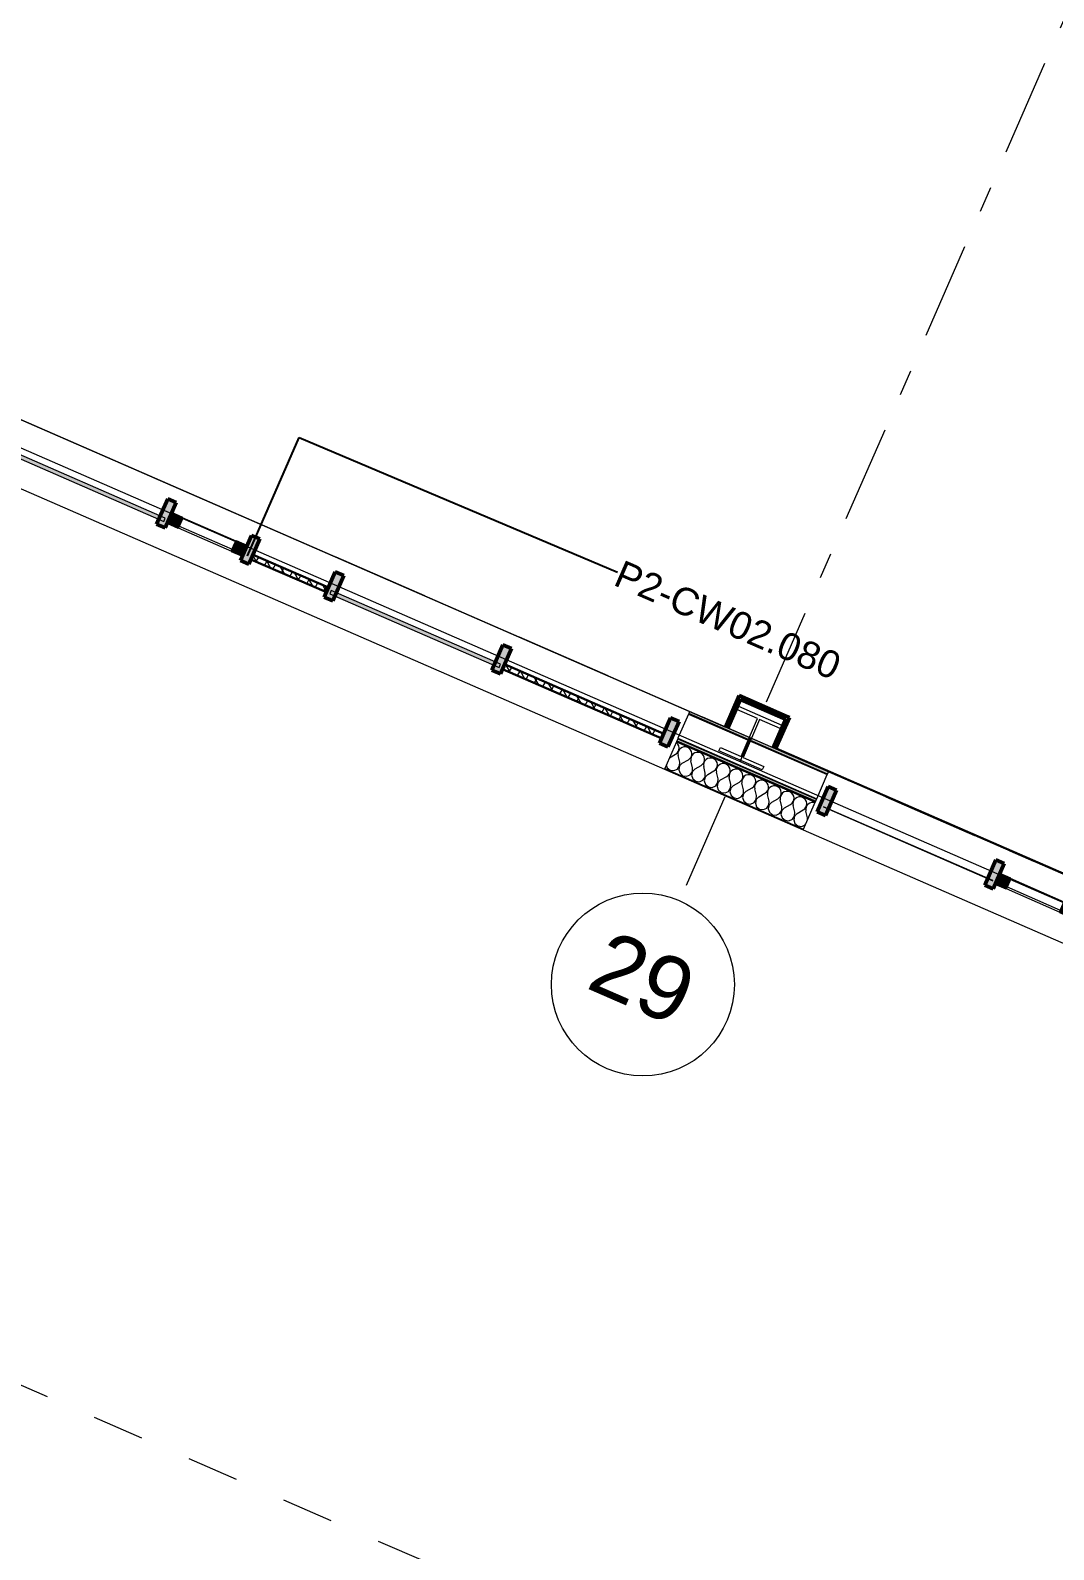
# Model space of a CAD drawing. Header units: millimetres. Extents: x -50172 to 90294, y -80883 to 956680.
# Drawn here: x 2893 to 8488, y -55655 to -47346 of the extents above; entities that cross this region are included whole.
import ezdxf
from ezdxf.enums import TextEntityAlignment as Align

# ---------------------------------------------------------------- set-up
doc = ezdxf.new("R2010")
doc.units = ezdxf.units.MM
doc.header["$MEASUREMENT"] = 0
doc.linetypes.add('Dashed', pattern=[564.444447, 282.222223, -282.222223])
doc.linetypes.add('Double Dashed', pattern=[1093.611073, 529.166651, -211.666656, 141.111112, -211.666656])
for name, color, linetype, lineweight, true_color in [('A-25-M_Curtain_Wall_Pen_No__46', 7, 'Continuous', 35, 0x444444), ('A-25-M_Wall_Int_Pen_No__107', 7, 'Continuous', 15, 0xa6a6a6), ('A-25-M_Wall_Int_Pen_No__27', 7, 'Continuous', 50, 0x2a2a2a), ('New_A-15-MG_Structural_Grid_Phase_2_Pen_No__222', 7, 'Continuous', 13, 0x65af33), ('New_A-25-M_Curtain_Wall_Pen_No__107', 7, 'Continuous', 15, 0xa6a6a6), ('New_A-25-M_Curtain_Wall_Pen_No__144', 7, 'Continuous', 0, 0xc8c8c8), ('New_A-25-M_Curtain_Wall_Pen_No__165', 7, 'Continuous', 0, 0x006060), ('New_A-25-M_Curtain_Wall_Pen_No__27', 7, 'Continuous', 50, 0x2a2a2a), ('New_A-25-M_Curtain_Wall_Pen_No__43', 7, 'Continuous', 30, 0x444444), ('New_A-25-M_Wall_Ext_Pen_No__107', 7, 'Continuous', 15, 0xa6a6a6), ('New_A-35-M_FFE-Zone_Pen_No__74', 7, 'Continuous', 20, 0x606060), ('New_ArchiCAD Windows_Pen_No__103', 7, 'Continuous', 15, 0xa6a6a6), ('New_ArchiCAD Windows_Pen_No__43', 7, 'Continuous', 30, 0x444444), ('New_ArchiCAD Windows_Pen_No__63', 7, 'Continuous', 20, 0x606060)]:
    doc.layers.add(name, color=color, linetype=linetype, lineweight=lineweight, true_color=true_color)
for name, color, linetype, lineweight in [('A-25-M_Curtain_Wall_Pen_No__85', 8, 'Continuous', 20), ('A-95-MC_Marker_Section_P2.Marker_Pen_No__1', 7, 'Continuous', 13), ('COLUMN.IFC Import_Pen_No__2', 8, 'Continuous', 15), ('New_A-20-M_Floor_Slab_Pen_No__89', 8, 'Continuous', 20), ('New_A-25-M_Curtain_Wall_Pen_No__1', 7, 'Continuous', 13), ('New_A-25-M_Wall_Ext_Pen_No__1', 7, 'Continuous', 13), ('New_ArchiCAD Doors_Pen_No__1', 7, 'Continuous', 13), ('New_ArchiCAD Doors_Pen_No__87', 8, 'Continuous', 20), ('New_ArchiCAD Windows_Pen_No__83', 8, 'Continuous', 20), ('New_ArchiCAD Zone Stamps_Pen_No__9', 7, 'Continuous', 13)]:
    doc.layers.add(name, color=color, linetype=linetype, lineweight=lineweight)
for name, color, linetype in [('A-25-M_Wall_Int', 7, 'Continuous'), ('A-95-MC_Marker_Section_P2.Marker', 7, 'Continuous'), ('COLUMN.IFC Import', 7, 'Continuous'), ('New_A-15-MG_Structural_Grid_Phase_2', 7, 'Continuous'), ('New_A-20-M_Floor_Slab', 7, 'Continuous'), ('New_A-25-M_Curtain_Wall', 7, 'Continuous'), ('New_A-25-M_Wall_Ext', 7, 'Continuous'), ('New_A-35-M_FFE-Zone', 7, 'Continuous'), ('New_ArchiCAD Doors', 7, 'Continuous')]:
    doc.layers.add(name, color=color, linetype=linetype)
doc.styles.add('GENERATED_STYLE_2', font='')
doc.styles.add('GENERATED_STYLE_3', font='')
doc.styles.add('GENERATED_STYLE_4', font='')
doc.styles.get('GENERATED_STYLE_2').set_extended_font_data('Arial', bold=True)
doc.styles.get('GENERATED_STYLE_3').set_extended_font_data('Arial')
doc.styles.get('GENERATED_STYLE_4').set_extended_font_data('Swis721 BT')
doc.dimstyles.new('GENERATED_STYLE__3', dxfattribs={"dimtxt": 0.18, "dimasz": 273.6, "dimexe": 0.18, "dimexo": 0.0625, "dimgap": 0.09, "dimtad": 0, "dimtih": 1, "dimtoh": 1, "dimdec": 4, "dimzin": 0, "dimdsep": 46, "dimcen": 0.09, "dimadec": 0, "dimazin": 0, "dimtfac": 1, "dimtdec": 4, "dimtmove": 0, "dimatfit": 3, "dimldrblk": 'ARROWHEAD_5', "dimfxl": 1, "dimtolj": 1, "dimtzin": 0, "dimarcsym": 0})
pattern_1 = [(60, (0, 0), (-43.30127, 25), []), (120, (0, 0), (43.30127, 25), [])]

# ---------------------------------------------------------------- blocks, each defined once
blk = doc.blocks.new('Pooled Computer Lab_INB 2305_14_1', base_point=(6365.2, -45053))
at = {"layer": 'New_A-35-M_FFE-Zone_Pen_No__74', "linetype": 'Continuous'}
for p, q in [((1361.8, -48831.7), (6692.8, -51156.2)), ((6692.8, -51156.2), (6758.6, -51005.3)), ((6758.6, -51005.3), (7033.8, -51125.3)), ((7033.8, -51125.3), (6971, -51269.4)), ((6971, -51269.4), (12312.5, -53598.6))]:
    blk.add_line(p, q, dxfattribs=at)
at = {"layer": 'New_ArchiCAD Zone Stamps_Pen_No__9'}
for tag, height, style, p in [('ROOM_NAME', 250, 'GENERATED_STYLE_2', (5192, -43344.9)), ('zoneNameLine2', 250, 'GENERATED_STYLE_2', (5003.5, -43777.1)), ('ROOM_NUMBER', 200, 'GENERATED_STYLE_3', (4815.1, -44197.8)), ('measuredAreaCode', 200, 'GENERATED_STYLE_3', (4658.1, -44557.9)), ('DUMMY_649', 200, 'GENERATED_STYLE_3', (4965.5, -44691.9)), ('DUMMY_650', 200, 'GENERATED_STYLE_3', (5594.6, -44966.3)), ('DUMMY_651', 133.3, 'GENERATED_STYLE_3', (5873.9, -45072.8))]:
    blk.add_attdef(tag, text='', height=height, rotation=336.44041, dxfattribs=dict(at, style=style)).set_placement(p, align=Align.TOP_LEFT)
blk = doc.blocks.new('Slab_4_1', base_point=(-34879.7, -33019))
at = {"layer": 'New_A-20-M_Floor_Slab_Pen_No__89', "linetype": 'Continuous', "flags": 128}
blk.add_lwpolyline([(1011.6, -48832.8), (12486.7, -53836.5), (17939.8, -41330.7), (16985.7, -40914.7), (17767.9, -39120.9), (18360.6, -39379.3), (18576.1, -38885), (18937.5, -39042.6), (20222.1, -36096.6), (17371, -34853.4), (19341.1, -30335.3), (10989.4, -26693.5), (10933.1, -26822.8), (1863.4, -22868)], dxfattribs=at)
blk = doc.blocks.new('Curtain Wall_8_1')
at = {"layer": 'New_A-25-M_Curtain_Wall_Pen_No__107', "linetype": 'Continuous'}
h = blk.add_hatch(dxfattribs=at)
h.set_pattern_fill('Batt_Insulation_0001', color=256, style=0, pattern_type=2)
h.set_pattern_definition(pattern_1)
h.paths.add_polyline_path([(9043.7, -52384.8), (9054.9, -52359.2), (8642.4, -52179.3), (8631.2, -52205)])
h = blk.add_hatch(dxfattribs=at)
h.set_pattern_fill('Batt_Insulation_0001', color=256, style=0, pattern_type=2)
h.set_pattern_definition(pattern_1)
h.paths.add_polyline_path([(10418.7, -52984.4), (10429.9, -52958.7), (10017.4, -52778.8), (10006.2, -52804.5)])
at = {"layer": 'New_A-25-M_Curtain_Wall_Pen_No__144', "linetype": 'Continuous'}
for points in [[(7195, -51620.7), (7240.9, -51640.7), (7301.2, -51502.3), (7255.4, -51482.3)], [(8111.7, -52020.4), (8157.5, -52040.4), (8217.9, -51902), (8172, -51882)], [(8570, -52220.3), (8615.8, -52240.2), (8676.2, -52101.8), (8630.4, -52081.8)], [(9028.3, -52420.1), (9074.2, -52440.1), (9134.5, -52301.7), (9088.7, -52281.7)], [(9945, -52819.8), (9990.8, -52839.8), (10051.2, -52701.4), (10005.3, -52681.4)], [(10449.1, -53039.6), (10509.5, -52901.2), (10463.6, -52881.3), (10403.3, -53019.7)], [(10861.6, -53219.5), (10907.4, -53239.5), (10967.8, -53101.1), (10922, -53081.1)], [(11778.3, -53619.2), (11824.1, -53639.2), (11884.4, -53500.8), (11838.6, -53480.8)]]:
    blk.add_hatch(color=256, dxfattribs=at).paths.add_polyline_path(points)
at = {"layer": 'New_A-25-M_Curtain_Wall_Pen_No__165', "linetype": 'Continuous', "lineweight": 0, "true_color": 0x001818}
for points in [[(7228.8, -51593.4), (8154.6, -51997.1), (8155, -51996.2), (7229.2, -51592.5)], [(9062, -52392.8), (9987.9, -52796.5), (9988.3, -52795.6), (9062.4, -52391.9)], [(10895.3, -53192.2), (11821.1, -53595.9), (11821.5, -53595), (10895.7, -53191.3)]]:
    blk.add_hatch(color=168, dxfattribs=at).paths.add_polyline_path(points)
at = {"layer": 'New_ArchiCAD Windows_Pen_No__103', "linetype": 'Continuous'}
for points in [[(8168.9, -52014.3), (8228.5, -52040.2), (8252.5, -51985.3), (8192.9, -51959.3)], [(8605.4, -52139.1), (8545.8, -52113.2), (8521.8, -52168.2), (8581.4, -52194.1)], [(10460.5, -53013.5), (10520.1, -53039.5), (10544.1, -52984.5), (10484.5, -52958.5)], [(10897, -53138.4), (10837.4, -53112.4), (10813.4, -53167.4), (10873, -53193.4)]]:
    blk.add_hatch(color=256, dxfattribs=at).paths.add_polyline_path(points)
at = {"layer": 'New_A-25-M_Curtain_Wall_Pen_No__1', "linetype": 'Continuous'}
for p, q in [((7229.2, -51592.5), (7228.8, -51593.4)), ((7228.8, -51593.4), (8154.6, -51997.1)), ((8155, -51996.2), (7229.2, -51592.5)), ((8154.6, -51997.1), (8155, -51996.2)), ((9062.4, -52391.9), (9062, -52392.8)), ((9062, -52392.8), (9987.9, -52796.5)), ((9988.3, -52795.6), (9062.4, -52391.9)), ((9987.9, -52796.5), (9988.3, -52795.6)), ((10895.7, -53191.3), (10895.3, -53192.2)), ((10895.3, -53192.2), (11821.1, -53595.9)), ((11821.5, -53595), (10895.7, -53191.3)), ((11821.1, -53595.9), (11821.5, -53595))]:
    blk.add_line(p, q, dxfattribs=at)
at = {"layer": 'New_A-25-M_Curtain_Wall_Pen_No__27', "linetype": 'Continuous'}
for p, q in [((7255.4, -51482.3), (7195, -51620.7)), ((7240.9, -51640.7), (7301.2, -51502.3)), ((7301.2, -51502.3), (7255.4, -51482.3)), ((7195, -51620.7), (7240.9, -51640.7)), ((8172, -51882), (8111.7, -52020.4)), ((8157.5, -52040.4), (8217.9, -51902)), ((8217.9, -51902), (8172, -51882)), ((8111.7, -52020.4), (8157.5, -52040.4)), ((8630.4, -52081.8), (8570, -52220.3)), ((8676.2, -52101.8), (8630.4, -52081.8)), ((8615.8, -52240.2), (8676.2, -52101.8)), ((8570, -52220.3), (8615.8, -52240.2)), ((9088.7, -52281.7), (9028.3, -52420.1)), ((9074.2, -52440.1), (9134.5, -52301.7)), ((9134.5, -52301.7), (9088.7, -52281.7)), ((9028.3, -52420.1), (9074.2, -52440.1)), ((10005.3, -52681.4), (9945, -52819.8)), ((9990.8, -52839.8), (10051.2, -52701.4)), ((10051.2, -52701.4), (10005.3, -52681.4)), ((9945, -52819.8), (9990.8, -52839.8)), ((10463.6, -52881.3), (10403.3, -53019.7)), ((10449.1, -53039.6), (10509.5, -52901.2)), ((10509.5, -52901.2), (10463.6, -52881.3)), ((10403.3, -53019.7), (10449.1, -53039.6)), ((10922, -53081.1), (10861.6, -53219.5)), ((10967.8, -53101.1), (10922, -53081.1)), ((10907.4, -53239.5), (10967.8, -53101.1)), ((10861.6, -53219.5), (10907.4, -53239.5)), ((11838.6, -53480.8), (11778.3, -53619.2)), ((11824.1, -53639.2), (11884.4, -53500.8)), ((11884.4, -53500.8), (11838.6, -53480.8)), ((11778.3, -53619.2), (11824.1, -53639.2))]:
    blk.add_line(p, q, dxfattribs=at)
at = {"layer": 'New_A-25-M_Curtain_Wall_Pen_No__43', "linetype": 'Continuous'}
for p, q in [((8631.2, -52205), (9043.7, -52384.8)), ((9054.9, -52359.2), (8642.4, -52179.3)), ((10006.2, -52804.5), (10418.7, -52984.4)), ((10429.9, -52958.7), (10017.4, -52778.8))]:
    blk.add_line(p, q, dxfattribs=at)
at = {"layer": 'New_ArchiCAD Windows_Pen_No__43', "linetype": 'Continuous'}
for p, q in [((8192.9, -51959.3), (8168.9, -52014.3)), ((8252.5, -51985.3), (8192.9, -51959.3)), ((8228.5, -52040.2), (8252.5, -51985.3)), ((8168.9, -52014.3), (8228.5, -52040.2)), ((8545.8, -52113.2), (8521.8, -52168.2)), ((8521.8, -52168.2), (8581.4, -52194.1)), ((8605.4, -52139.1), (8545.8, -52113.2)), ((8581.4, -52194.1), (8605.4, -52139.1)), ((10484.5, -52958.5), (10460.5, -53013.5)), ((10544.1, -52984.5), (10484.5, -52958.5)), ((10520.1, -53039.5), (10544.1, -52984.5)), ((10460.5, -53013.5), (10520.1, -53039.5)), ((10837.4, -53112.4), (10813.4, -53167.4)), ((10813.4, -53167.4), (10873, -53193.4)), ((10897, -53138.4), (10837.4, -53112.4)), ((10873, -53193.4), (10897, -53138.4))]:
    blk.add_line(p, q, dxfattribs=at)
at = {"layer": 'New_ArchiCAD Windows_Pen_No__63', "linetype": 'Continuous'}
for p, q in [((8525.8, -52159), (8232.5, -52031.1)), ((10817.4, -53158.2), (10524.1, -53030.3))]:
    blk.add_line(p, q, dxfattribs=at)
at = {"layer": 'New_ArchiCAD Windows_Pen_No__83', "linetype": 'Continuous'}
for p, q in [((8545.8, -52113.2), (8252.5, -51985.3)), ((8228.5, -52040.2), (8521.8, -52168.2)), ((10837.4, -53112.4), (10544.1, -52984.5)), ((10520.1, -53039.5), (10813.4, -53167.4))]:
    blk.add_line(p, q, dxfattribs=at)
blk = doc.blocks.new('Curtain Wall_9_1')
at = {"layer": 'New_A-25-M_Curtain_Wall_Pen_No__107', "linetype": 'Continuous'}
h = blk.add_hatch(dxfattribs=at)
h.set_pattern_fill('Batt_Insulation_0001', color=256, style=0, pattern_type=2)
h.set_pattern_definition(pattern_1)
h.paths.add_polyline_path([(2678, -49620.5), (2689.2, -49594.8), (1818.3, -49215.3), (1807.1, -49241)])
h = blk.add_hatch(dxfattribs=at)
h.set_pattern_fill('Batt_Insulation_0001', color=256, style=0, pattern_type=2)
h.set_pattern_definition(pattern_1)
h.paths.add_polyline_path([(4511.5, -50419.4), (4522.7, -50393.8), (4110.2, -50214), (4099, -50239.7)])
h = blk.add_hatch(dxfattribs=at)
h.set_pattern_fill('Batt_Insulation_0001', color=256, style=0, pattern_type=2)
h.set_pattern_definition(pattern_1)
h.paths.add_polyline_path([(6345, -51218.4), (6356.2, -51192.7), (5485.3, -50813.2), (5474.1, -50838.9)])
at = {"layer": 'New_A-25-M_Curtain_Wall_Pen_No__144', "linetype": 'Continuous'}
for points in [[(1749.7, -49247.6), (1795.5, -49267.5), (1855.9, -49129.1), (1810, -49109.1)], [(2666.4, -49647.1), (2712.3, -49667), (2772.6, -49528.6), (2726.8, -49508.6)], [(3583.2, -50046.5), (3629, -50066.5), (3689.3, -49928.1), (3643.5, -49908.1)], [(4087.4, -50266.3), (4147.7, -50127.8), (4101.9, -50107.9), (4041.5, -50246.3)], [(4499.9, -50446), (4545.8, -50466), (4606.1, -50327.6), (4560.2, -50307.6)], [(5416.7, -50845.5), (5462.5, -50865.5), (5522.8, -50727.1), (5477, -50707.1)], [(6333.4, -51245), (6379.2, -51265), (6439.6, -51126.5), (6393.7, -51106.6)]]:
    blk.add_hatch(color=256, dxfattribs=at).paths.add_polyline_path(points)
at = {"layer": 'New_A-25-M_Curtain_Wall_Pen_No__165', "linetype": 'Continuous', "lineweight": 0, "true_color": 0x001818}
for points in [[(3630.3, -50013.6), (2704.4, -49610.1), (2696.4, -49628.5), (3622.3, -50031.9)], [(4529.8, -50427.4), (5455.7, -50830.9), (5463.7, -50812.6), (4537.8, -50409.1)]]:
    blk.add_hatch(color=168, dxfattribs=at).paths.add_polyline_path(points)
at = {"layer": 'New_ArchiCAD Windows_Pen_No__103', "linetype": 'Continuous'}
for points in [[(3640.4, -50040.4), (3700, -50066.4), (3724, -50011.3), (3664.4, -49985.4)], [(4076.9, -50165.2), (4017.3, -50139.2), (3993.3, -50194.2), (4052.9, -50220.2)]]:
    blk.add_hatch(color=256, dxfattribs=at).paths.add_polyline_path(points)
at = {"layer": 'New_A-25-M_Curtain_Wall_Pen_No__1', "linetype": 'Continuous'}
for p, q in [((2704.4, -49610.1), (2696.4, -49628.5)), ((2696.4, -49628.5), (3622.3, -50031.9)), ((3630.3, -50013.6), (2704.4, -49610.1)), ((3622.3, -50031.9), (3630.3, -50013.6)), ((4537.8, -50409.1), (4529.8, -50427.4)), ((4529.8, -50427.4), (5455.7, -50830.9)), ((5463.7, -50812.6), (4537.8, -50409.1)), ((5455.7, -50830.9), (5463.7, -50812.6))]:
    blk.add_line(p, q, dxfattribs=at)
at = {"layer": 'New_A-25-M_Curtain_Wall_Pen_No__27', "linetype": 'Continuous'}
for p, q in [((1810, -49109.1), (1749.7, -49247.6)), ((1795.5, -49267.5), (1855.9, -49129.1)), ((1855.9, -49129.1), (1810, -49109.1)), ((1749.7, -49247.6), (1795.5, -49267.5)), ((2726.8, -49508.6), (2666.4, -49647.1)), ((2772.6, -49528.6), (2726.8, -49508.6)), ((2712.3, -49667), (2772.6, -49528.6)), ((2666.4, -49647.1), (2712.3, -49667)), ((3643.5, -49908.1), (3583.2, -50046.5)), ((3629, -50066.5), (3689.3, -49928.1)), ((3689.3, -49928.1), (3643.5, -49908.1)), ((3583.2, -50046.5), (3629, -50066.5)), ((4101.9, -50107.9), (4041.5, -50246.3)), ((4087.4, -50266.3), (4147.7, -50127.8)), ((4147.7, -50127.8), (4101.9, -50107.9)), ((4041.5, -50246.3), (4087.4, -50266.3)), ((4560.2, -50307.6), (4499.9, -50446)), ((4545.8, -50466), (4606.1, -50327.6)), ((4606.1, -50327.6), (4560.2, -50307.6)), ((4499.9, -50446), (4545.8, -50466)), ((5477, -50707.1), (5416.7, -50845.5)), ((5462.5, -50865.5), (5522.8, -50727.1)), ((5522.8, -50727.1), (5477, -50707.1)), ((5416.7, -50845.5), (5462.5, -50865.5)), ((6393.7, -51106.6), (6333.4, -51245)), ((6379.2, -51265), (6439.6, -51126.5)), ((6439.6, -51126.5), (6393.7, -51106.6)), ((6333.4, -51245), (6379.2, -51265))]:
    blk.add_line(p, q, dxfattribs=at)
at = {"layer": 'New_A-25-M_Curtain_Wall_Pen_No__43', "linetype": 'Continuous'}
for p, q in [((1807.1, -49241), (2678, -49620.5)), ((2689.2, -49594.8), (1818.3, -49215.3)), ((4099, -50239.7), (4511.5, -50419.4)), ((4522.7, -50393.8), (4110.2, -50214)), ((5474.1, -50838.9), (6345, -51218.4)), ((6356.2, -51192.7), (5485.3, -50813.2))]:
    blk.add_line(p, q, dxfattribs=at)
at = {"layer": 'New_ArchiCAD Windows_Pen_No__43', "linetype": 'Continuous'}
for p, q in [((3664.4, -49985.4), (3640.4, -50040.4)), ((3724, -50011.3), (3664.4, -49985.4)), ((3700, -50066.4), (3724, -50011.3)), ((3640.4, -50040.4), (3700, -50066.4)), ((4017.3, -50139.2), (3993.3, -50194.2)), ((4076.9, -50165.2), (4017.3, -50139.2)), ((4052.9, -50220.2), (4076.9, -50165.2)), ((3993.3, -50194.2), (4052.9, -50220.2))]:
    blk.add_line(p, q, dxfattribs=at)
at = {"layer": 'New_ArchiCAD Windows_Pen_No__63', "linetype": 'Continuous'}
blk.add_line((3997.3, -50185), (3704, -50057.2), dxfattribs=at)
at = {"layer": 'New_ArchiCAD Windows_Pen_No__83', "linetype": 'Continuous'}
for p, q in [((4017.3, -50139.2), (3724, -50011.3)), ((3700, -50066.4), (3993.3, -50194.2))]:
    blk.add_line(p, q, dxfattribs=at)
blk = doc.blocks.new('*X284')
at = {"layer": 'New_A-25-M_Wall_Ext_Pen_No__107', "linetype": 'Continuous'}
for p, q in [((6426.2, -51242.6), (6423.3, -51240.9)), ((6433.3, -51250.4), (6426.2, -51242.6)), ((6438, -51259.7), (6433.3, -51250.4)), ((6440, -51270.1), (6438, -51259.7)), ((6387.6, -51324), (6386.6, -51325)), ((6387.6, -51324), (6420.8, -51305.2)), ((6420.8, -51305.2), (6429.1, -51298.8)), ((6429.1, -51298.8), (6435.4, -51290.4)), ((6435.7, -51290.5), (6433.7, -51300.8)), ((6433.7, -51300.8), (6434.7, -51311.3)), ((6443.5, -51348.4), (6434.7, -51311.3)), ((6435.4, -51290.4), (6439.1, -51280.5)), ((6440.3, -51281.1), (6435.7, -51290.5)), ((6439.1, -51280.5), (6440, -51270.1)), ((6447.4, -51273.3), (6440.3, -51281.1)), ((6456.3, -51267.7), (6447.4, -51273.3)), ((6466.4, -51264.8), (6456.3, -51267.7)), ((6457.5, -51354.4), (6490.6, -51335.6)), ((6476.9, -51264.8), (6466.4, -51264.8)), ((6487, -51267.6), (6476.9, -51264.8)), ((6496, -51273.1), (6487, -51267.6)), ((6490.6, -51335.6), (6498.9, -51329.2)), ((6503.1, -51280.8), (6496, -51273.1)), ((6498.9, -51329.2), (6505.2, -51320.8)), ((6507.9, -51290.2), (6503.1, -51280.8)), ((6505.5, -51320.9), (6503.6, -51331.3)), ((6503.6, -51331.3), (6504.6, -51341.7)), ((6513.3, -51378.8), (6504.6, -51341.7)), ((6505.2, -51320.8), (6508.9, -51311)), ((6510.2, -51311.5), (6505.5, -51320.9)), ((6509.8, -51300.5), (6507.9, -51290.2)), ((6508.9, -51311), (6509.8, -51300.5)), ((6517.2, -51303.7), (6510.2, -51311.5)), ((6526.1, -51298.2), (6517.2, -51303.7)), ((6536.2, -51295.3), (6526.1, -51298.2)), ((6546.7, -51295.2), (6536.2, -51295.3)), ((6556.9, -51298), (6546.7, -51295.2)), ((6565.8, -51303.5), (6556.9, -51298)), ((6573, -51311.3), (6565.8, -51303.5)), ((6577.7, -51320.6), (6573, -51311.3)), ((6575.1, -51351.3), (6578.8, -51341.4)), ((6580, -51342), (6575.3, -51351.4)), ((6579.7, -51331), (6577.7, -51320.6)), ((6578.8, -51341.4), (6579.7, -51331)), ((6587.1, -51334.2), (6580, -51342)), ((6596, -51328.6), (6587.1, -51334.2)), ((6606.1, -51325.7), (6596, -51328.6)), ((6616.6, -51325.7), (6606.1, -51325.7)), ((6626.7, -51328.5), (6616.6, -51325.7)), ((6635.7, -51334), (6626.7, -51328.5)), ((6642.8, -51341.7), (6635.7, -51334)), ((6647.5, -51351.1), (6642.8, -51341.7)), ((6369.9, -51363.5), (6375.1, -51378.8)), ((6375.1, -51378.8), (6391.2, -51392)), ((6391.2, -51392), (6411.8, -51394.8)), ((6411.8, -51394.8), (6430.9, -51386.4)), ((6430.9, -51386.4), (6442.6, -51369.2)), ((6442.9, -51369.3), (6438.2, -51389.6)), ((6438.2, -51389.6), (6445, -51409.3)), ((6442.6, -51369.2), (6443.5, -51348.4)), ((6457.5, -51354.4), (6442.9, -51369.3)), ((6445, -51409.3), (6461, -51422.5)), ((6461, -51422.5), (6481.7, -51425.3)), ((6481.7, -51425.3), (6500.7, -51416.8)), ((6500.7, -51416.8), (6512.4, -51399.6)), ((6512.7, -51399.7), (6508.1, -51420)), ((6508.1, -51420), (6514.8, -51439.7)), ((6512.4, -51399.6), (6513.3, -51378.8)), ((6527.3, -51384.9), (6512.7, -51399.7)), ((6527.3, -51384.9), (6560.4, -51366.1)), ((6560.4, -51366.1), (6568.8, -51359.7)), ((6568.8, -51359.7), (6575.1, -51351.3)), ((6570.5, -51447.3), (6582.3, -51430.1)), ((6575.3, -51351.4), (6573.4, -51361.7)), ((6573.4, -51361.7), (6574.4, -51372.2)), ((6583.2, -51409.3), (6574.4, -51372.2)), ((6582.5, -51430.2), (6577.9, -51450.5)), ((6582.3, -51430.1), (6583.2, -51409.3)), ((6597.2, -51415.4), (6582.5, -51430.2)), ((6597.2, -51415.4), (6630.3, -51396.6)), ((6630.3, -51396.6), (6638.6, -51390.2)), ((6638.6, -51390.2), (6644.9, -51381.7)), ((6645.2, -51381.8), (6643.3, -51392.2)), ((6643.3, -51392.2), (6644.3, -51402.6)), ((6653, -51439.7), (6644.3, -51402.6)), ((6644.9, -51381.7), (6648.6, -51371.9)), ((6649.8, -51372.4), (6645.2, -51381.8)), ((6649.5, -51361.4), (6647.5, -51351.1)), ((6648.6, -51371.9), (6649.5, -51361.4)), ((6656.9, -51364.6), (6649.8, -51372.4)), ((6665.8, -51359.1), (6656.9, -51364.6)), ((6675.9, -51356.2), (6665.8, -51359.1)), ((6667, -51445.8), (6700.1, -51427)), ((6686.4, -51356.1), (6675.9, -51356.2)), ((6696.6, -51359), (6686.4, -51356.1)), ((6705.5, -51364.4), (6696.6, -51359)), ((6700.1, -51427), (6708.5, -51420.6)), ((6712.6, -51372.2), (6705.5, -51364.4)), ((6708.5, -51420.6), (6714.7, -51412.2)), ((6717.4, -51381.6), (6712.6, -51372.2)), ((6715, -51412.3), (6713.1, -51422.6)), ((6713.1, -51422.6), (6714.1, -51433.1)), ((6714.7, -51412.2), (6718.5, -51402.3)), ((6719.7, -51402.9), (6715, -51412.3)), ((6719.4, -51391.9), (6717.4, -51381.6)), ((6718.5, -51402.3), (6719.4, -51391.9)), ((6726.7, -51395.1), (6719.7, -51402.9)), ((6735.7, -51389.5), (6726.7, -51395.1)), ((6745.8, -51386.6), (6735.7, -51389.5)), ((6756.3, -51386.6), (6745.8, -51386.6)), ((6766.4, -51389.4), (6756.3, -51386.6)), ((6775.4, -51394.9), (6766.4, -51389.4)), ((6782.5, -51402.6), (6775.4, -51394.9)), ((6787.2, -51412), (6782.5, -51402.6)), ((6789.2, -51422.3), (6787.2, -51412)), ((6788.3, -51432.8), (6789.2, -51422.3)), ((6796.6, -51425.5), (6789.5, -51433.3)), ((6805.5, -51420), (6796.6, -51425.5)), ((6815.6, -51417.1), (6805.5, -51420)), ((6826.1, -51417), (6815.6, -51417.1)), ((6836.2, -51419.9), (6826.1, -51417)), ((6845.2, -51425.4), (6836.2, -51419.9)), ((6852.3, -51433.1), (6845.2, -51425.4)), ((6514.8, -51439.7), (6530.9, -51453)), ((6530.9, -51453), (6551.5, -51455.7)), ((6551.5, -51455.7), (6570.5, -51447.3)), ((6577.9, -51450.5), (6584.6, -51470.2)), ((6584.6, -51470.2), (6600.7, -51483.4)), ((6600.7, -51483.4), (6621.4, -51486.2)), ((6621.4, -51486.2), (6640.4, -51477.7)), ((6640.4, -51477.7), (6652.1, -51460.5)), ((6652.4, -51460.6), (6647.7, -51480.9)), ((6647.7, -51480.9), (6654.5, -51500.6)), ((6652.1, -51460.5), (6653, -51439.7)), ((6667, -51445.8), (6652.4, -51460.6)), ((6654.5, -51500.6), (6670.6, -51513.9)), ((6691.2, -51516.6), (6710.2, -51508.2)), ((6710.2, -51508.2), (6721.9, -51491)), ((6722.9, -51470.2), (6714.1, -51433.1)), ((6722.2, -51491.1), (6717.6, -51511.4)), ((6717.6, -51511.4), (6724.3, -51531.1)), ((6721.9, -51491), (6722.9, -51470.2)), ((6736.8, -51476.3), (6722.2, -51491.1)), ((6736.8, -51476.3), (6770, -51457.5)), ((6770, -51457.5), (6778.3, -51451.1)), ((6778.3, -51451.1), (6784.6, -51442.6)), ((6784.9, -51442.8), (6782.9, -51453.1)), ((6782.9, -51453.1), (6783.9, -51463.6)), ((6792.7, -51500.6), (6783.9, -51463.6)), ((6784.6, -51442.6), (6788.3, -51432.8)), ((6789.5, -51433.3), (6784.9, -51442.8)), ((6791.8, -51521.4), (6792.7, -51500.6)), ((6806.7, -51506.7), (6792.1, -51521.5)), ((6806.7, -51506.7), (6839.8, -51487.9)), ((6839.8, -51487.9), (6848.1, -51481.5)), ((6848.1, -51481.5), (6854.4, -51473.1)), ((6857.1, -51442.5), (6852.3, -51433.1)), ((6854.7, -51473.2), (6852.8, -51483.5)), ((6852.8, -51483.5), (6853.8, -51494)), ((6862.5, -51531.1), (6853.8, -51494)), ((6854.4, -51473.1), (6858.1, -51463.3)), ((6859.4, -51463.8), (6854.7, -51473.2)), ((6859, -51452.8), (6857.1, -51442.5)), ((6858.1, -51463.3), (6859, -51452.8)), ((6866.4, -51456), (6859.4, -51463.8)), ((6875.3, -51450.4), (6866.4, -51456)), ((6885.4, -51447.5), (6875.3, -51450.4)), ((6895.9, -51447.5), (6885.4, -51447.5)), ((6906.1, -51450.3), (6895.9, -51447.5)), ((6915, -51455.8), (6906.1, -51450.3)), ((6909.6, -51518.4), (6918, -51512)), ((6922.2, -51463.5), (6915, -51455.8)), ((6918, -51512), (6924.3, -51503.5)), ((6926.9, -51472.9), (6922.2, -51463.5)), ((6924.5, -51503.7), (6922.6, -51514)), ((6924.3, -51503.5), (6928, -51493.7)), ((6929.2, -51494.2), (6924.5, -51503.7)), ((6928.9, -51483.2), (6926.9, -51472.9)), ((6928, -51493.7), (6928.9, -51483.2)), ((6936.3, -51486.5), (6929.2, -51494.2)), ((6945.2, -51480.9), (6936.3, -51486.5)), ((6955.3, -51478), (6945.2, -51480.9)), ((6965.8, -51477.9), (6955.3, -51478)), ((6975.9, -51480.8), (6965.8, -51477.9)), ((6984.9, -51486.3), (6975.9, -51480.8)), ((6992, -51494), (6984.9, -51486.3)), ((6996.7, -51503.4), (6992, -51494)), ((6998.7, -51513.7), (6996.7, -51503.4)), ((7015, -51511.3), (7006.1, -51516.9)), ((7025.1, -51508.4), (7015, -51511.3)), ((7035.6, -51508.4), (7025.1, -51508.4)), ((7045.7, -51511.2), (7035.6, -51508.4)), ((7054.7, -51516.7), (7045.7, -51511.2)), ((6670.6, -51513.9), (6691.2, -51516.6)), ((6724.3, -51531.1), (6740.4, -51544.3)), ((6740.4, -51544.3), (6761, -51547.1)), ((6761, -51547.1), (6780.1, -51538.6)), ((6780.1, -51538.6), (6791.8, -51521.4)), ((6792.1, -51521.5), (6787.4, -51541.8)), ((6787.4, -51541.8), (6794.2, -51561.5)), ((6794.2, -51561.5), (6810.2, -51574.8)), ((6810.2, -51574.8), (6830.9, -51577.6)), ((6830.9, -51577.6), (6849.9, -51569.1)), ((6849.9, -51569.1), (6861.6, -51551.9)), ((6861.9, -51552), (6857.3, -51572.3)), ((6857.3, -51572.3), (6864, -51592)), ((6861.6, -51551.9), (6862.5, -51531.1)), ((6876.5, -51537.2), (6861.9, -51552)), ((6864, -51592), (6880.1, -51605.2)), ((6876.5, -51537.2), (6909.6, -51518.4)), ((6919.7, -51599.5), (6931.5, -51582.3)), ((6922.6, -51514), (6923.6, -51524.5)), ((6932.4, -51561.5), (6923.6, -51524.5)), ((6931.7, -51582.5), (6927.1, -51602.8)), ((6931.5, -51582.3), (6932.4, -51561.5)), ((6946.3, -51567.6), (6931.7, -51582.5)), ((6946.3, -51567.6), (6979.5, -51548.8)), ((6979.5, -51548.8), (6987.8, -51542.4)), ((6987.8, -51542.4), (6994.1, -51534)), ((6994.4, -51534.1), (6992.5, -51544.4)), ((6992.5, -51544.4), (6993.5, -51554.9)), ((7002.2, -51592), (6993.5, -51554.9)), ((6994.1, -51534), (6997.8, -51524.2)), ((6999, -51524.7), (6994.4, -51534.1)), ((6997.8, -51524.2), (6998.7, -51513.7)), ((7006.1, -51516.9), (6999, -51524.7)), ((7001.3, -51612.8), (7002.2, -51592)), ((7016.2, -51598.1), (7049.3, -51579.3)), ((7049.3, -51579.3), (7057.7, -51572.9)), ((7061.8, -51524.4), (7054.7, -51516.7)), ((7057.7, -51572.9), (7063.9, -51564.4)), ((7066.6, -51533.8), (7061.8, -51524.4)), ((7064.2, -51564.6), (7062.3, -51574.9)), ((7062.3, -51574.9), (7063.3, -51585.4)), ((7072.1, -51622.4), (7063.3, -51585.4)), ((7063.9, -51564.4), (7067.7, -51554.6)), ((7068.9, -51555.1), (7064.2, -51564.6)), ((7068.6, -51544.1), (7066.6, -51533.8)), ((7067.7, -51554.6), (7068.6, -51544.1)), ((7075.9, -51547.4), (7068.9, -51555.1)), ((7084.9, -51541.8), (7075.9, -51547.4)), ((7095, -51538.9), (7084.9, -51541.8)), ((7105.5, -51538.8), (7095, -51538.9)), ((7115.6, -51541.7), (7105.5, -51538.8)), ((7124.6, -51547.2), (7115.6, -51541.7)), ((7131.7, -51554.9), (7124.6, -51547.2)), ((7127.5, -51603.3), (7133.8, -51594.9)), ((7136.4, -51564.3), (7131.7, -51554.9)), ((7134.1, -51595), (7132.1, -51605.4)), ((7133.8, -51594.9), (7137.5, -51585.1)), ((7138.7, -51585.6), (7134.1, -51595)), ((7138.4, -51574.6), (7136.4, -51564.3)), ((7137.5, -51585.1), (7138.4, -51574.6)), ((7145.8, -51577.8), (7138.7, -51585.6)), ((7154.7, -51572.3), (7145.8, -51577.8)), ((7164.8, -51569.3), (7154.7, -51572.3)), ((7175.3, -51569.3), (7164.8, -51569.3)), ((7182.7, -51571.4), (7175.3, -51569.3)), ((6880.1, -51605.2), (6900.7, -51608)), ((6900.7, -51608), (6919.7, -51599.5)), ((6927.1, -51602.8), (6933.8, -51622.5)), ((6933.8, -51622.5), (6949.9, -51635.7)), ((6949.9, -51635.7), (6970.6, -51638.5)), ((6970.6, -51638.5), (6989.6, -51630)), ((6989.6, -51630), (7001.3, -51612.8)), ((7001.6, -51612.9), (6996.9, -51633.2)), ((6996.9, -51633.2), (7003.7, -51652.9)), ((7016.2, -51598.1), (7001.6, -51612.9)), ((7003.7, -51652.9), (7019.8, -51666.1)), ((7019.8, -51666.1), (7040.4, -51668.9)), ((7040.4, -51668.9), (7059.4, -51660.4)), ((7059.4, -51660.4), (7071.1, -51643.2)), ((7071.4, -51643.4), (7066.8, -51663.7)), ((7066.8, -51663.7), (7073.5, -51683.4)), ((7071.1, -51643.2), (7072.1, -51622.4)), ((7086, -51628.5), (7071.4, -51643.4)), ((7086, -51628.5), (7119.2, -51609.7)), ((7119.2, -51609.7), (7127.5, -51603.3)), ((7132.1, -51605.4), (7133.1, -51615.8)), ((7141.9, -51652.9), (7133.1, -51615.8)), ((7141.3, -51666.4), (7141.9, -51652.9)), ((7073.5, -51683.4), (7089.6, -51696.6)), ((7089.6, -51696.6), (7110.2, -51699.4)), ((7110.2, -51699.4), (7129.3, -51690.9)), ((7129.3, -51690.9), (7133, -51685.4))]:
    blk.add_line(p, q, dxfattribs=at)
blk = doc.blocks.new('Simple Door Opening_3')
at = {"layer": 'New_ArchiCAD Doors_Pen_No__1', "linetype": 'Continuous'}
for p, q in [((-2556, 345), (-2556, 332.5)), ((-2556, 332.5), (-2556, 329.5)), ((2556, 332.5), (2556, 345)), ((2556, 329.5), (2556, 332.5)), ((-2556, 329.5), (-2556, 185.5)), ((2556, 185.5), (2556, 329.5)), ((-2556, 185.5), (-2556, 182.5)), ((-2556, 182.5), (-2556, 170.5)), ((-2556, 170.5), (-2556, 164.5)), ((2556, 182.5), (2556, 185.5)), ((2556, 170.5), (2556, 182.5)), ((2556, 164.5), (2556, 170.5)), ((-2556, 164.5), (-2556, 4.5)), ((2556, 4.5), (2556, 164.5)), ((-2556, 4.5), (-2556, 0)), ((2556, 0), (2556, 4.5))]:
    blk.add_line(p, q, dxfattribs=at)
at = {"layer": 'New_ArchiCAD Doors_Pen_No__87', "linetype": 'Continuous'}
for p, q in [((-2556, 345), (2556, 345)), ((2556, 0), (-2556, 0))]:
    blk.add_line(p, q, dxfattribs=at)
blk = doc.blocks.new('Simple Door Opening_4')
at = {"layer": 'New_ArchiCAD Doors_Pen_No__1', "linetype": 'Continuous'}
for p, q in [((-2555.9, 345), (-2555.9, 332.5)), ((-2555.9, 332.5), (-2555.9, 329.5)), ((2555.9, 332.5), (2555.9, 345)), ((2555.9, 329.5), (2555.9, 332.5)), ((-2555.9, 329.5), (-2555.9, 185.5)), ((2555.9, 185.5), (2555.9, 329.5)), ((-2555.9, 185.5), (-2555.9, 182.5)), ((-2555.9, 182.5), (-2555.9, 170.5)), ((-2555.9, 170.5), (-2555.9, 164.5)), ((2555.9, 182.5), (2555.9, 185.5)), ((2555.9, 170.5), (2555.9, 182.5)), ((2555.9, 164.5), (2555.9, 170.5)), ((-2555.9, 164.5), (-2555.9, 4.5)), ((2555.9, 4.5), (2555.9, 164.5)), ((-2555.9, 4.5), (-2555.9, 0)), ((2555.9, 0), (2555.9, 4.5))]:
    blk.add_line(p, q, dxfattribs=at)
at = {"layer": 'New_ArchiCAD Doors_Pen_No__87', "linetype": 'Continuous'}
for p, q in [((-2555.9, 345), (2555.9, 345)), ((2555.9, 0), (-2555.9, 0))]:
    blk.add_line(p, q, dxfattribs=at)
blk = doc.blocks.new('Wall_44_1', base_point=(1104.1, -48719.3))
at = {"layer": 'New_A-25-M_Wall_Ext_Pen_No__107', "linetype": 'Continuous', "lineweight": 0, "true_color": 0x535353}
for points in [[(6491.2, -51085.2), (7250.4, -51416.3), (7251.6, -51413.5), (6492.4, -51082.5)], [(6432.4, -51220), (7191.6, -51551), (7192.8, -51548.3), (6433.6, -51217.2)]]:
    blk.add_hatch(color=251, dxfattribs=at).paths.add_polyline_path(points)
at = {"layer": 'New_A-25-M_Wall_Ext_Pen_No__107', "linetype": 'Continuous'}
for points in [[(7256.5, -51402.1), (6497.4, -51071), (6492.4, -51082.5), (7251.6, -51413.5)], [(6427.6, -51231), (7186.8, -51562), (7191.6, -51551), (6432.4, -51220)]]:
    blk.add_hatch(color=256, dxfattribs=at).paths.add_polyline_path(points)
h = blk.add_hatch(dxfattribs=at)
h.set_pattern_fill('Plaster_0001', color=256, style=0, pattern_type=2)
h.set_pattern_definition([(0, (0, 0), (0, 173.2051), [0, -100]), (0, (50, 86.6), (0, 173.2051), [0, -100])])
h.paths.add_polyline_path([(6359.5, -51387.3), (7118.6, -51718.3), (7120.4, -51714.2), (6361.3, -51383.2)])
at = {"layer": 'New_A-25-M_Wall_Ext_Pen_No__1', "linetype": 'Continuous'}
for p, q in [((6491.2, -51085.2), (7250.4, -51416.3)), ((7251.6, -51413.5), (6492.4, -51082.5)), ((6425.2, -51236.5), (7184.4, -51567.5)), ((6427.6, -51231), (7186.8, -51562)), ((6432.4, -51220), (7191.6, -51551)), ((6433.6, -51217.2), (7192.8, -51548.3)), ((6361.3, -51383.2), (7120.4, -51714.2))]:
    blk.add_line(p, q, dxfattribs=at)
at = {"layer": 'New_A-25-M_Wall_Ext_Pen_No__1', "linetype": 'Continuous', "flags": 128}
for points in [[(6692.8, -51156.2), (6497.4, -51071)], [(6954.3, -51270.3), (6706.5, -51162.2)], [(7256.5, -51402.1), (6968, -51276.3)], [(6359.5, -51387.3), (7118.6, -51718.3)]]:
    blk.add_lwpolyline(points, dxfattribs=at)
at = {"layer": 'New_A-25-M_Wall_Ext', "color": 250, "lineweight": 50, "true_color": 0x2a2a2a}
blk.add_blockref('*X284', (0, 0), dxfattribs=at)
at = {"layer": 'New_ArchiCAD Doors', "color": 251, "linetype": 'Continuous', "lineweight": 20, "true_color": 0x606060, "xscale": -1, "zscale": 1000, "rotation": 336.4404115839927}
for name, p in [('Simple Door Opening_4', (4016.6, -50365.7)), ('Simple Door Opening_3', (9461.6, -52740))]:
    blk.add_blockref(name, p, dxfattribs=at)
blk = doc.blocks.new('Wall_340_1', base_point=(6762, -50997.5))
at = {"layer": 'A-25-M_Wall_Int_Pen_No__107', "linetype": 'Continuous'}
blk.add_hatch(color=256, dxfattribs=at).paths.add_polyline_path([(6775.8, -51003.5), (7023.5, -51111.5), (7029.5, -51097.8), (6768, -50983.8)])
at = {"layer": 'A-25-M_Wall_Int_Pen_No__27', "linetype": 'Continuous', "flags": 128}
for points in [[(7029.5, -51097.8), (6768, -50983.8)], [(6775.8, -51003.5), (7023.5, -51111.5)]]:
    blk.add_lwpolyline(points, dxfattribs=at)
blk = doc.blocks.new('Wall_341_1', base_point=(7029.5, -51097.8))
at = {"layer": 'A-25-M_Wall_Int_Pen_No__107', "linetype": 'Continuous'}
blk.add_hatch(color=256, dxfattribs=at).paths.add_polyline_path([(7029.5, -51097.8), (6954.3, -51270.3), (6968, -51276.3), (7043.2, -51103.8)])
at = {"layer": 'A-25-M_Wall_Int_Pen_No__27', "linetype": 'Continuous', "flags": 128}
for points in [[(7043.2, -51103.8), (7029.5, -51097.8)], [(7023.5, -51111.5), (6954.3, -51270.3)], [(6968, -51276.3), (7043.2, -51103.8)]]:
    blk.add_lwpolyline(points, dxfattribs=at)
blk = doc.blocks.new('Wall_342_1', base_point=(6762, -50997.5))
at = {"layer": 'A-25-M_Wall_Int_Pen_No__107', "linetype": 'Continuous'}
blk.add_hatch(color=256, dxfattribs=at).paths.add_polyline_path([(6768, -50983.8), (6692.8, -51156.2), (6706.5, -51162.2), (6775.8, -51003.5)])
at = {"layer": 'A-25-M_Wall_Int_Pen_No__27', "linetype": 'Continuous', "flags": 128}
for points in [[(6768, -50983.8), (6692.8, -51156.2)], [(6706.5, -51162.2), (6775.8, -51003.5)]]:
    blk.add_lwpolyline(points, dxfattribs=at)
blk = doc.blocks.new('Column 17')
at = {"layer": 'COLUMN.IFC Import_Pen_No__2', "linetype": 'Continuous'}
for p, q in [((-129.4, 133.35), (129.4, 133.35)), ((-129.4, 112.85), (-129.4, 133.35)), ((-6.4, 112.85), (-129.4, 112.85)), ((-6.4, -112.85), (-6.4, 112.85)), ((6.4, 112.85), (6.4, -112.85)), ((129.4, 112.85), (6.4, 112.85)), ((129.4, 133.35), (129.4, 112.85)), ((-129.4, -112.85), (-6.4, -112.85)), ((-129.4, -133.35), (-129.4, -112.85)), ((129.4, -133.35), (-129.4, -133.35)), ((6.4, -112.85), (129.4, -112.85)), ((129.4, -112.85), (129.4, -133.35))]:
    blk.add_line(p, q, dxfattribs=at)
blk = doc.blocks.new('ARROWHEAD_5')
at = {"color": 0, "linetype": 'Continuous', "lineweight": 0}
blk.add_line((0, 0), (-1, 0), dxfattribs=at)
blk.add_solid([(-1, 0.2679), (0, 0), (-1, -0.2679), (-1, 0.2679)], dxfattribs=at)
blk = doc.blocks.new('Standard grid marker_34')
at = {"layer": 'New_A-15-MG_Structural_Grid_Phase_2_Pen_No__222', "linetype": 'Double Dashed'}
blk.add_line((1316.9, 0), (57054.5, 0), dxfattribs=at)
at = {"layer": 'New_A-15-MG_Structural_Grid_Phase_2_Pen_No__222', "style": 'GENERATED_STYLE_4'}
for tag, p in [('AC_MarkerText_1_0', (-500, 43.4)), ('AC_MarkerText_1_1', (58871.4, 43.4))]:
    blk.add_attdef(tag, text='', height=350, rotation=180, dxfattribs=at).set_placement(p, align=Align.MIDDLE_CENTER)
blk = doc.blocks.new('Standard grid marker_36')
at = {"layer": 'New_A-15-MG_Structural_Grid_Phase_2_Pen_No__222', "linetype": 'Double Dashed'}
blk.add_line((7182, 0), (0, 0), dxfattribs=at)
at = {"layer": 'New_A-15-MG_Structural_Grid_Phase_2_Pen_No__222', "linetype": 'Continuous'}
blk.add_circle((-500, 0), 500, dxfattribs=at)
at = {"layer": 'New_A-15-MG_Structural_Grid_Phase_2_Pen_No__222', "style": 'GENERATED_STYLE_4'}
for tag, p in [('AC_MarkerText_1_0', (-500, 36.5)), ('AC_MarkerText_1_1', (27950.4, 36.5))]:
    blk.add_attdef(tag, text='', height=350, rotation=270, dxfattribs=at).set_placement(p, align=Align.MIDDLE_CENTER)
blk = doc.blocks.new('Cutting Plane_8_1', base_point=(12010.4, -58755.3))
at = {"layer": 'A-95-MC_Marker_Section_P2.Marker_Pen_No__1', "linetype": 'Dashed'}
blk.add_line((11781.2, -58655.4), (-40955.4, -35659.6), dxfattribs=at)

msp = doc.modelspace()

# ---------------------------------------------------------------- block references
at = {"layer": 'A-25-M_Wall_Int', "color": 250, "lineweight": 50, "true_color": 0x2a2a2a}
for name, p in [('Wall_342_1', (6762, -50997.5)), ('Wall_340_1', (6762, -50997.5)), ('Wall_341_1', (7029.5, -51097.8))]:
    msp.add_blockref(name, p, dxfattribs=at)
at = {"layer": 'A-95-MC_Marker_Section_P2.Marker'}
msp.add_blockref('Cutting Plane_8_1', (12010.4, -58755.3), dxfattribs=at)
at = {"layer": 'COLUMN.IFC Import', "linetype": 'Continuous', "zscale": 1000, "rotation": 336.4404115839877}
msp.add_blockref('Column 17', (6829.5, -51216.1), dxfattribs=at)
at = {"layer": 'New_A-15-MG_Structural_Grid_Phase_2', "color": 8, "linetype": 'Continuous', "lineweight": 15}
ref = msp.add_blockref('Standard grid marker_36', (6441.9, -52106.2), dxfattribs=dict(at, zscale=1000, rotation=66.44041158399293))
ref.add_attrib('AC_MarkerText_1', '29', dxfattribs={"layer": 'New_A-15-MG_Structural_Grid_Phase_2_Pen_No__222', "color": 85, "true_color": 0x65af33, "height": 350, "rotation": 336.44041, "style": 'GENERATED_STYLE_4'}).set_placement((6242, -52528.2), align=Align.MIDDLE_CENTER)
at = {"layer": 'New_A-15-MG_Structural_Grid_Phase_2', "color": 8, "linetype": 'Continuous', "lineweight": 15, "zscale": 1000, "rotation": 156.4404115839929}
msp.add_blockref('Standard grid marker_34', (17283.6, -55774.3), dxfattribs=at)
at = {"layer": 'New_A-20-M_Floor_Slab', "color": 8, "linetype": 'Continuous', "lineweight": 20}
msp.add_blockref('Slab_4_1', (-34879.7, -33019), dxfattribs=at)
at = {"layer": 'New_A-25-M_Curtain_Wall', "linetype": 'Continuous', "lineweight": 0}
for name in ['Curtain Wall_9_1', 'Curtain Wall_8_1']:
    msp.add_blockref(name, (0, 0), dxfattribs=at)
at = {"layer": 'New_A-25-M_Wall_Ext', "color": 250, "lineweight": 50, "true_color": 0x2a2a2a}
msp.add_blockref('Wall_44_1', (1104.1, -48719.3), dxfattribs=at)
at = {"layer": 'New_A-35-M_FFE-Zone', "linetype": 'Continuous'}
msp.add_blockref('Pooled Computer Lab_INB 2305_14_1', (6365.2, -45053), dxfattribs=at)

# ---------------------------------------------------------------- texts
at = {"layer": 'A-25-M_Curtain_Wall_Pen_No__46', "linetype": 'Continuous', "insert": (6103.1, -50309.1), "char_height": 150, "attachment_point": 4, "rotation": 336.49416, "style": 'GENERATED_STYLE_4'}
msp.add_mtext('\\A1;{\\fSwis721 BT|b0|i0|c0|p34;P2-CW02.080}', dxfattribs=at)

# ---------------------------------------------------------------- leaders
at = {"layer": 'A-25-M_Curtain_Wall_Pen_No__85', "linetype": 'Continuous', "annotation_type": 0, "has_hookline": 1, "hookline_direction": 0, "text_width": 1535.7, "horizontal_direction": (0.917019, -0.398843, 0)}
msp.add_leader([(4080, -50220.5), (4362.5, -49572.3), (6103.1, -50309.1)], dimstyle='GENERATED_STYLE__3', dxfattribs=at)

doc.saveas('drawing.dxf')
